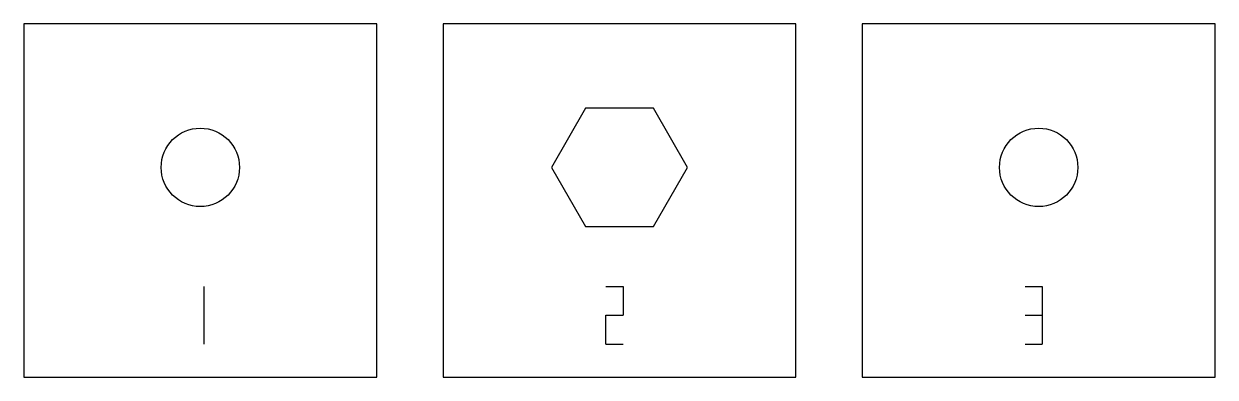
# Model space of a CAD drawing. Extents: x 0 to 54, y 0 to 16.
import ezdxf

# ---------------------------------------------------------------- set-up
doc = ezdxf.new("R2010")
doc.units = 0
doc.layers.add('CUT', color=1, linetype='CONTINUOUS')
doc.layers.add('SCORE', color=5, linetype='CONTINUOUS')

msp = doc.modelspace()

# ---------------------------------------------------------------- linework, layer by layer
at = {"layer": 'CUT'}
for p, q in [((16, 16), (0, 16)), ((0, 16), (0, 0)), ((16, 0), (16, 16)), ((35, 16), (19, 16)), ((19, 16), (19, 0)), ((35, 0), (35, 16)), ((54, 16), (38, 16)), ((38, 16), (38, 0)), ((54, 0), (54, 16)), ((25.4556, 12.175), (23.9112, 9.5)), ((28.5444, 12.175), (25.4556, 12.175)), ((30.0888, 9.5), (28.5444, 12.175)), ((23.9112, 9.5), (25.4556, 6.825)), ((28.5444, 6.825), (30.0888, 9.5)), ((25.4556, 6.825), (28.5444, 6.825)), ((0, 0), (16, 0)), ((19, 0), (35, 0)), ((38, 0), (54, 0))]:
    msp.add_line(p, q, dxfattribs=at)
for centre in [(8, 9.5), (46, 9.5)]:
    msp.add_circle(centre, 1.775, dxfattribs=at)
at = {"layer": 'SCORE'}
for p, q in [((8.1625, 4.1), (8.1625, 2.8)), ((26.3825, 4.1), (27.1625, 4.1)), ((27.1625, 4.1), (27.1625, 2.8)), ((45.3825, 4.1), (46.1625, 4.1)), ((46.1625, 4.1), (46.1625, 2.8)), ((8.1625, 2.8), (8.1625, 1.5)), ((26.3825, 2.8), (27.1625, 2.8)), ((26.3825, 1.5), (26.3825, 2.8)), ((45.3825, 2.8), (46.1625, 2.8)), ((46.1625, 2.8), (46.1625, 1.5)), ((26.3825, 1.5), (27.1625, 1.5)), ((45.3825, 1.5), (46.1625, 1.5))]:
    msp.add_line(p, q, dxfattribs=at)

doc.saveas('drawing.dxf')
